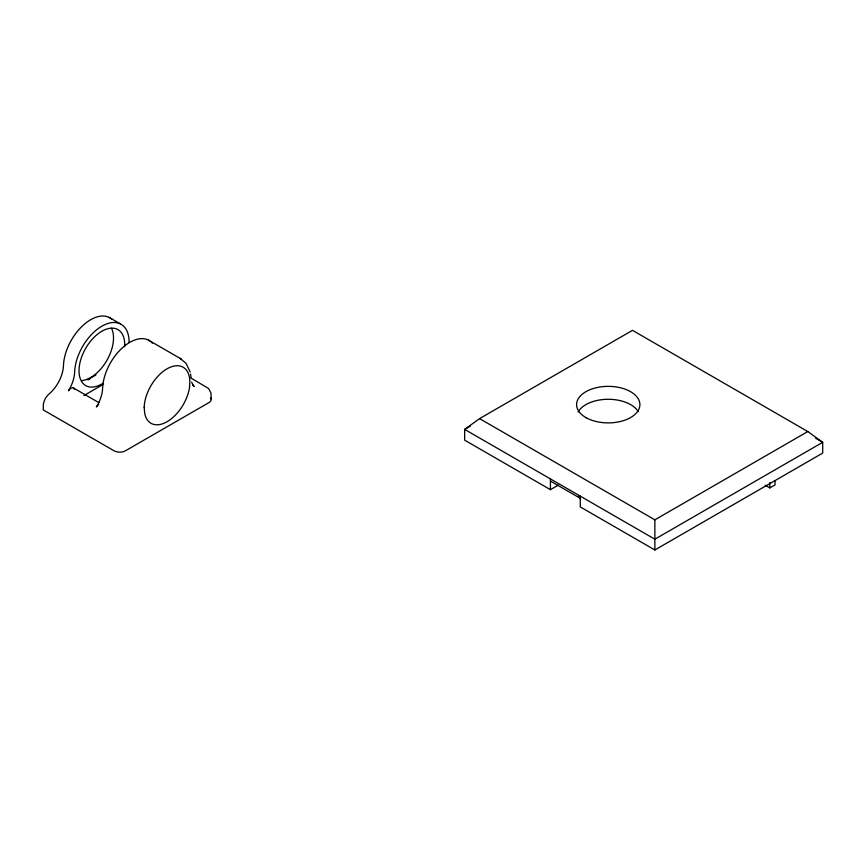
<?xml version="1.0" encoding="UTF-8"?>
<svg xmlns="http://www.w3.org/2000/svg" width="866" height="866" viewBox="0 0 866 866"><rect width="100%" height="100%" fill="white"/><g stroke="black" fill="none" stroke-linecap="round" stroke-linejoin="round"><path stroke-width="1.3" d="M580.274 496.142L580.274 506.913L654.869 549.975L822.7 453.08L822.7 442.31L807.783 431.539L632.483 330.336L479.569 418.624L464.652 429.395L464.652 440.155L550.43 489.68L558.267 485.166M87.672 379.654L95.985 374.913M88.148 379.795L90.367 378.518M83.915 395.524L103.595 384.168M470.476 426.029L464.652 429.395L654.869 539.204L822.7 442.31L815.707 438.272M479.569 418.624L654.869 519.827L807.783 431.539M765.154 485.231L769.809 487.915L775.038 484.906L775.038 480.868M179.998 358.308L186.006 363.255L190.206 372.055M550.43 481.074L580.274 498.296M109.127 317.389L120.32 323.852M148.292 340.002L181.503 359.173M190.791 377.901L208.5 388.455L210.914 392.796L211.217 399.388M73.426 387.946L99.06 402.744M194.395 386.398L192.837 385.099L193.562 385.9L191.613 382.22M578.412 496.142L580.642 499.379M190.607 374.155L190.996 377.197M769.809 482.535L769.809 487.915M654.869 519.827L654.869 549.975M550.43 478.92L550.43 489.68M578.087 412.01A31.652 18.273 0 0 1 607.856 399.28A31.652 18.273 0 0 1 638.155 411.577M210.828 397.981A7.913 4.568 0 0 1 208.901 402.625L125.353 450.85A7.913 4.568 0 0 1 114.16 450.85L43.3 409.943L43.3 405.689A10.554 6.094 -60 0 1 49.07 393.976A26.37 15.231 -60 0 0 63.467 365.571A38.505 22.235 -60 0 1 82.259 326.103A38.505 22.235 -60 0 1 112.028 319.337M111.487 328.268A32.302 18.651 -60 0 1 107.157 359.888A32.302 18.651 -60 0 1 82.151 380.553M151.193 341.94A38.505 22.235 -60 0 1 152.448 343.207M149.807 340.868A38.505 22.235 -60 0 0 120.417 349.702A38.505 22.235 -60 0 0 102.621 388.185A26.37 15.231 -60 0 1 96.407 406.955A5.272 3.042 -60 0 1 98.518 404.66M74.573 389.581A5.272 3.042 -60 0 0 68.436 390.804A26.37 15.231 -60 0 0 74.649 372.034A38.505 22.235 -60 0 1 101.852 326.179A38.505 22.235 -60 0 1 129.056 340.619A26.37 15.231 -60 0 0 129.196 342.449M102.827 383.411A32.302 18.651 -60 0 1 79.012 370.8A32.302 18.651 -60 0 1 102.827 330.704A32.302 18.651 -60 0 1 124.617 346.714M144.167 407.323L144.709 413.309A32.302 18.651 -60 0 0 167.127 421.677A32.302 18.651 -60 0 0 189.546 387.427L189.816 380.964A32.302 18.651 -60 0 0 166.997 368.84A32.302 18.651 -60 0 0 144.167 407.323M586.293 417.791A31.652 18.273 0 0 0 638.967 409.023A31.652 18.273 0 0 0 599.478 387.07A31.652 18.273 0 0 0 586.293 417.791"/></g></svg>
